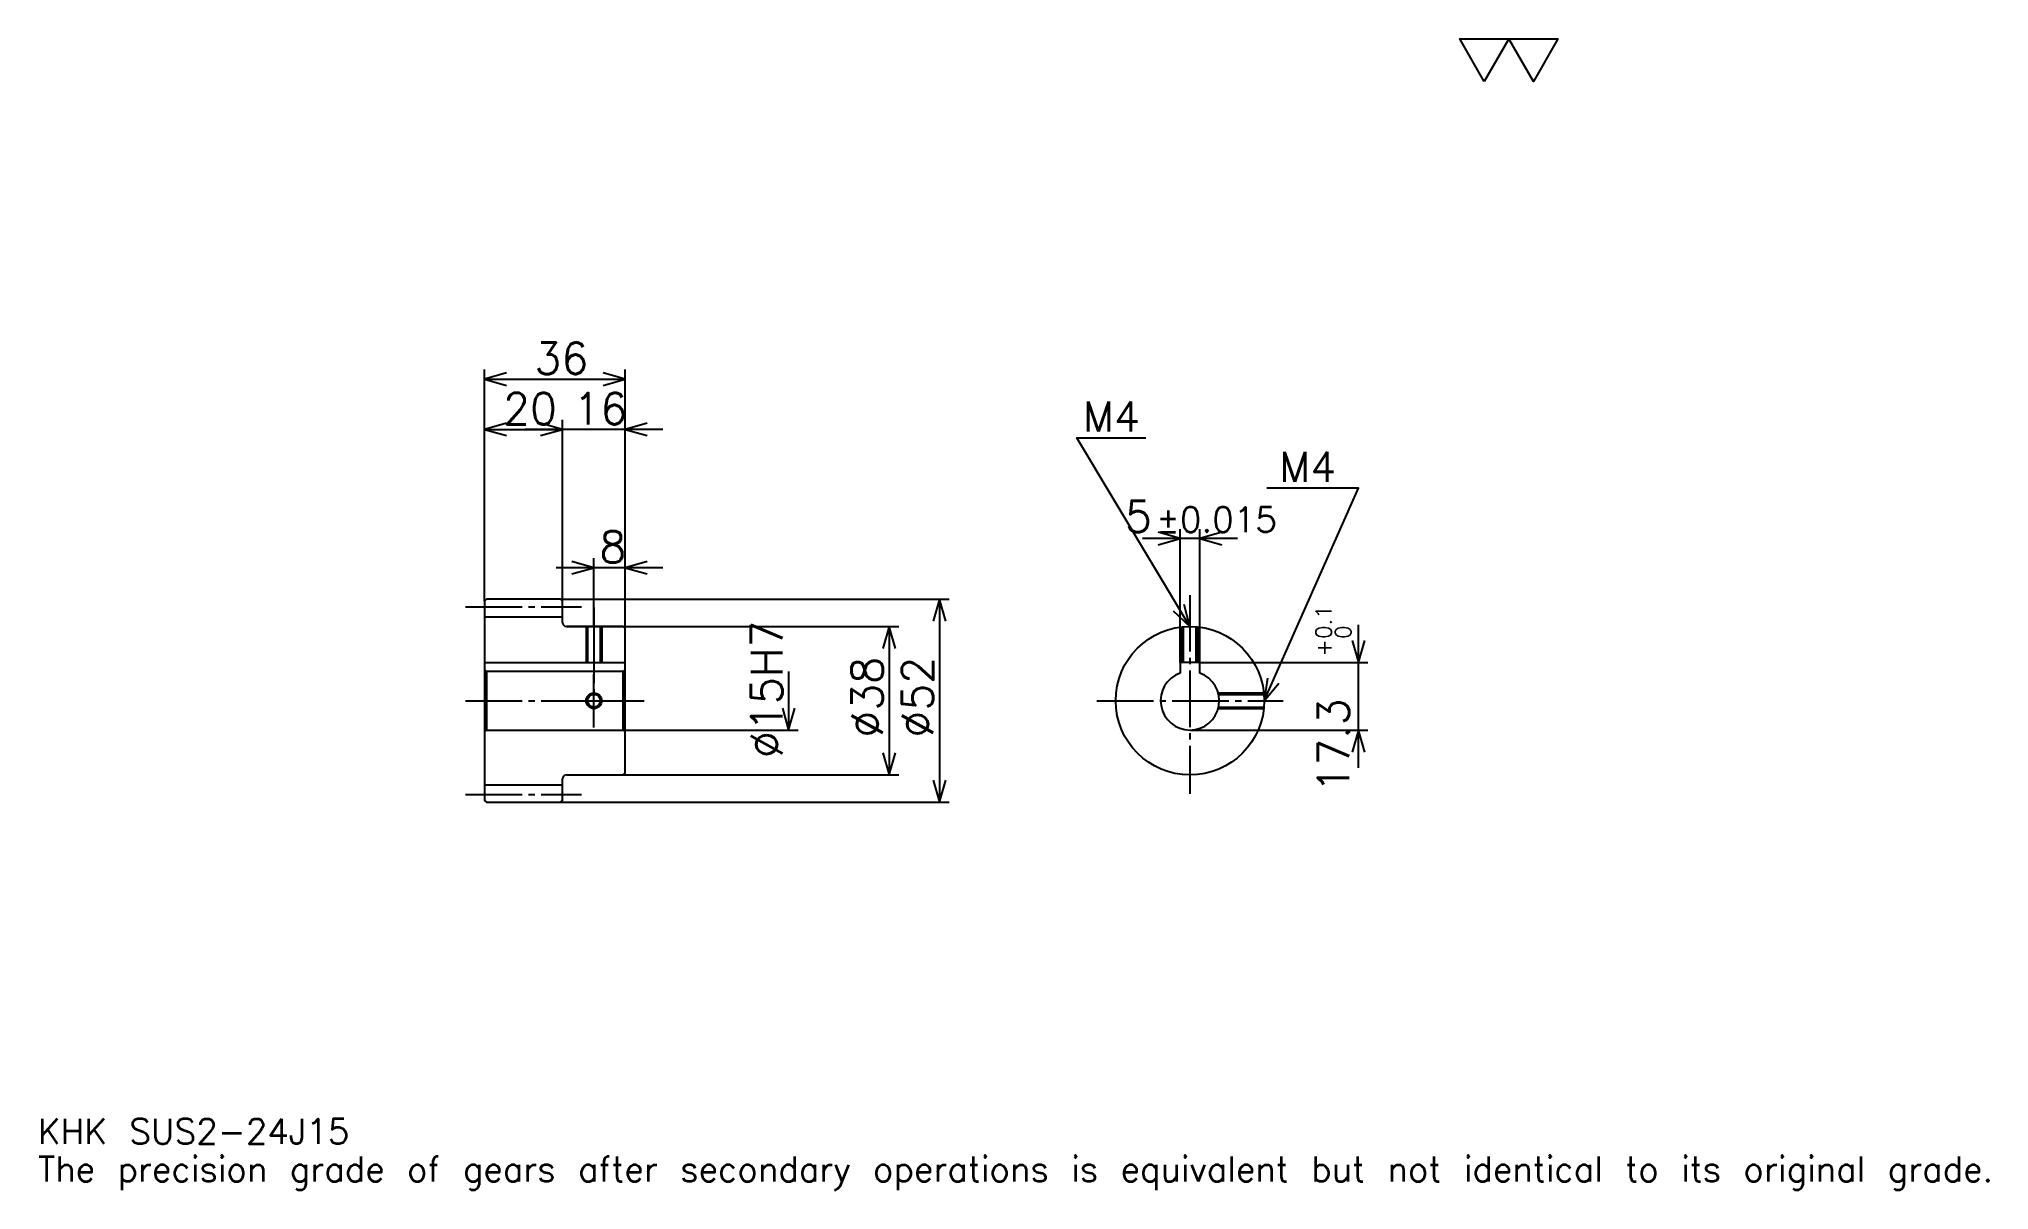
# Model space of a CAD drawing. Extents: x 16 to 515, y 6 to 300.
import ezdxf

# ---------------------------------------------------------------- set-up
doc = ezdxf.new("R2010")
doc.units = 0
doc.linetypes.add('DASHDOT', pattern=[19.304349, 14.478261, -1.608696, 1.608696, -1.608696])
doc.layers.get('0').update_dxf_attribs({"linetype": 'CONTINUOUS'})
doc.layers.add('DASHDOT', color=6, linetype='DASHDOT')
doc.styles.add('KANJI', font='TXT', dxfattribs={"bigfont": 'BIGFONT'})

msp = doc.modelspace()

# ---------------------------------------------------------------- linework, layer by layer
at = {"color": 5}
for p, q in [((130.304352, 157.108704), (130.304352, 215.826096)), ((166.304352, 157.108704), (166.304352, 215.826096)), ((130.304352, 213.413055), (166.304352, 213.413055)), ((130.304352, 200.543488), (150.304352, 200.543488)), ((175.956528, 200.543488), (140.652176, 200.543488)), ((150.304352, 157.108704), (150.304352, 202.956528)), ((308.282593, 140.908707), (308.282593, 175.043488)), ((313.282593, 140.908707), (313.282593, 175.043488)), ((322.934784, 172.630447), (298.630432, 172.630447)), ((175.956528, 165.152191), (148.652176, 165.152191)), ((158.304352, 157.108704), (158.304352, 167.565231)), ((130.304352, 156.608704), (130.304352, 157.108704)), ((149.804352, 157.108704), (166.304352, 157.108704)), ((150.304352, 156.608704), (150.304352, 157.108704)), ((158.304352, 150.108704), (158.304352, 157.108704)), ((158.304352, 150.108704), (158.304352, 157.108704)), ((166.304352, 157.108704), (249.152176, 157.108704)), ((166.304352, 149.608704), (166.304352, 157.108704)), ((246.739136, 157.108704), (246.739136, 105.108704)), ((151.304352, 150.108704), (166.304352, 150.108704)), ((166.304352, 150.108704), (236.282608, 150.108704)), ((233.869568, 150.108704), (233.869568, 112.108704)), ((353.913025, 113.956528), (353.913025, 150.560883)), ((313.282593, 140.908707), (356.32608, 140.908707)), ((208.130432, 138.608704), (208.130432, 123.608704)), ((166.304352, 123.608704), (210.543488, 123.608704)), ((310.782593, 123.608704), (356.32608, 123.608704)), ((151.304352, 112.108704), (166.304352, 112.108704)), ((166.304352, 112.108704), (236.282608, 112.108704)), ((149.804352, 105.108704), (166.304352, 105.108704)), ((166.304352, 105.108704), (249.152176, 105.108704))]:
    msp.add_line(p, q, dxfattribs=at)
at = {"color": 4}
for p, q in [((130.304352, 152.608704), (150.304352, 152.608704)), ((130.304352, 140.908707), (166.304352, 140.908707)), ((130.804352, 138.608704), (130.804352, 123.608704)), ((165.804352, 138.608704), (166.304352, 139.108704)), ((165.804352, 123.608704), (166.304352, 123.108704)), ((130.304352, 109.608704), (150.304352, 109.608704))]:
    msp.add_line(p, q, dxfattribs=at)
at = {"color": 7}
msp.add_lwpolyline([(386.086945, 289.565216), (379.813019, 300.440002), (404.908691, 300.440002), (398.634766, 289.565216), (392.36087, 300.440002), (386.086945, 289.565216)], dxfattribs=at)
at = {"color": 5}
for points in [[(135.934784, 215.021759), (130.304352, 213.413055), (135.934784, 211.804352)], [(160.67392, 211.804352), (166.304352, 213.413055), (160.67392, 215.021759)], [(135.934784, 202.152191), (130.304352, 200.543488), (135.934784, 198.934784)], [(144.67392, 198.934784), (150.304352, 200.543488), (144.67392, 202.152191)], [(144.67392, 198.934784), (150.304352, 200.543488), (144.67392, 202.152191)], [(171.934784, 202.152191), (166.304352, 200.543488), (171.934784, 198.934784)], [(310.782593, 150.108704), (281.826111, 198.369568), (299.521729, 198.369568)], [(329.782593, 131.108704), (353.913025, 185.5), (330.426086, 185.5)], [(302.652161, 171.021744), (308.282593, 172.630447), (302.652161, 174.239136)], [(318.913025, 174.239136), (313.282593, 172.630447), (318.913025, 171.021744)], [(152.67392, 163.543488), (158.304352, 165.152191), (152.67392, 166.76088)], [(171.934784, 166.76088), (166.304352, 165.152191), (171.934784, 163.543488)], [(248.347839, 151.478271), (246.739136, 157.108704), (245.130432, 151.478271)], [(306.506348, 154.1091), (310.782593, 150.108704), (309.265198, 155.764435)], [(235.478271, 144.478271), (233.869568, 150.108704), (232.260864, 144.478271)], [(352.304352, 146.539139), (353.913025, 140.908707), (355.521729, 146.539139)], [(330.595428, 136.907761), (329.782593, 131.108704), (333.536377, 135.603012)], [(206.521744, 129.239136), (208.130432, 123.608704), (209.739136, 129.239136)], [(355.521729, 117.978271), (353.913025, 123.608704), (352.304352, 117.978271)], [(232.260864, 117.739136), (233.869568, 112.108704), (235.478271, 117.739136)], [(245.130432, 110.739136), (246.739136, 105.108704), (248.347839, 110.739136)]]:
    msp.add_lwpolyline(points, dxfattribs=at)
at = {"color": 4}
for points in [[(150.304352, 151.108704), (150.304352, 156.608704), (149.804352, 157.108704), (130.804352, 157.108704), (130.304352, 156.608704), (130.304352, 123.108704)], [(151.304352, 112.108704), (165.804352, 112.108704), (166.304352, 112.608704), (166.304352, 149.608704), (165.804352, 150.108704), (151.304352, 150.108704)], [(156.304352, 150.108704), (156.304352, 140.908707)], [(156.684357, 150.108704), (156.684357, 140.908707)], [(159.924347, 150.108704), (159.924347, 140.908707)], [(160.304352, 150.108704), (160.304352, 140.908707)], [(308.782593, 140.908707), (308.782593, 150.003143)], [(309.162598, 140.908707), (309.162598, 150.03952)], [(312.402588, 140.908707), (312.402588, 150.03952)], [(312.782593, 140.908707), (312.782593, 150.003143)], [(313.282593, 138.179779), (313.282593, 140.908707), (308.282593, 140.908707), (308.282593, 138.179779)], [(130.304352, 123.108704), (130.804352, 123.608704), (165.804352, 123.608704), (165.804352, 138.608704), (130.804352, 138.608704), (130.304352, 139.108704)], [(318.011017, 133.108704), (329.677063, 133.108704)], [(318.10556, 132.728699), (329.71344, 132.728699)], [(318.011017, 129.108704), (329.677063, 129.108704)], [(318.10556, 129.488708), (329.71344, 129.488708)], [(130.304352, 123.108704), (130.304352, 105.608704), (130.804352, 105.108704), (149.804352, 105.108704), (150.304352, 105.608704), (150.304352, 111.108704)]]:
    msp.add_lwpolyline(points, dxfattribs=at)
for centre, radius in [((310.782593, 131.108704), 19), ((158.304352, 131.108704), 1.62)]:
    msp.add_circle(centre, radius, dxfattribs=at)
at = {"color": 7}
msp.add_circle((158.304352, 131.108704), 2, dxfattribs=at)
at = {"color": 4}
for centre, radius, start, end in [((151.304352, 151.108704), 1, 180, 270), ((310.782593, 131.108704), 7.5, 109.47122094, 70.52877906), ((151.304352, 111.108704), 1, 90, 180)]:
    msp.add_arc(centre, radius, start, end, dxfattribs=at)
at = {"layer": 'DASHDOT', "color": 7}
for p, q in [((125.478264, 155.108704), (155.130432, 155.108704)), ((310.782593, 158.152176), (310.782593, 107.282616)), ((158.304352, 150.108704), (158.304352, 131.108704)), ((125.478264, 131.108704), (171.130432, 131.108704)), ((286.956543, 131.108704), (334.608704, 131.108704)), ((125.478264, 107.108704), (155.130432, 107.108704))]:
    msp.add_line(p, q, dxfattribs=at)
for points in [[(158.304352, 154.934784), (158.304352, 136.082611)], [(158.304352, 124.282616), (158.304352, 137.934784)], [(151.478271, 131.108704), (165.130432, 131.108704)]]:
    msp.add_lwpolyline(points, dxfattribs=at)

# ---------------------------------------------------------------- texts
at = {"color": 7, "style": 'KANJI'}
for s, height, p in [('36', 8.043478, (143.076096, 214.700012)), ('20', 8.043478, (135.076096, 201.830444)), ('16', 8.043478, (153.076096, 201.830444)), ('M4', 7.721739, (283.434784, 199.978271)), ('M4', 7.721739, (333.643494, 187.108704)), ('5', 8.043478, (294.17926, 174.239136)), ('%%p0.015', 6.434783, (302.141327, 174.239136)), ('8', 8.043478, (159.690216, 166.439148)), ('KHK SUS2-24J15', 6.434783, (16.086956, 17.695652)), ('The precision grade of gears after secondary operations is equivalent but not identical to its original grade.', 6.434783, (16.086956, 8.043478))]:
    msp.add_text(s, height=height, dxfattribs=at).set_placement(p)
for s, height, p in [('%%c15H7', 8.043478, (206.521744, 116.429352)), ('0.1', 4.021739, (346.995667, 146.913574)), ('0', 4.021739, (351.982605, 146.913574)), ('+', 4.021739, (346.995667, 142.409225)), ('%%c38', 8.043478, (232.260864, 121.657616)), ('%%c52', 8.043478, (245.130432, 121.657616)), ('17.3', 8.043478, (351.5, 107.593864))]:
    msp.add_text(s, height=height, rotation=90, dxfattribs=at).set_placement(p)

doc.saveas('drawing.dxf')
